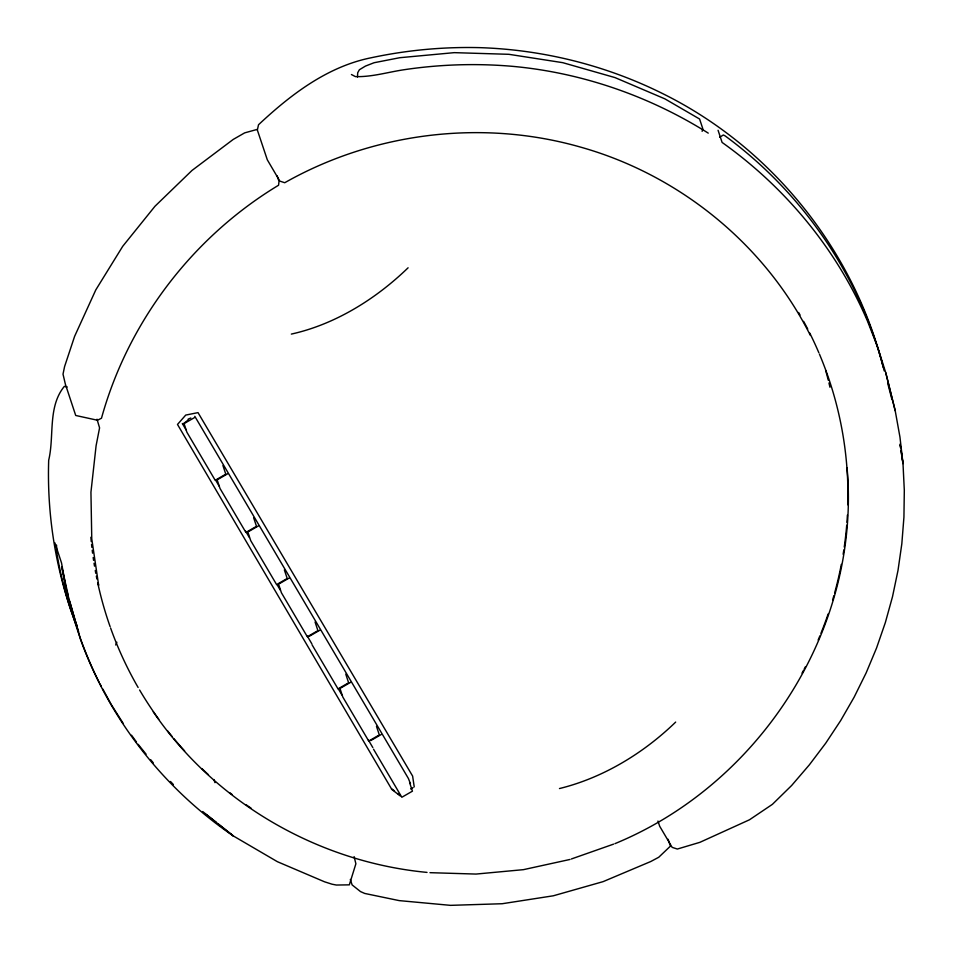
<?xml version="1.0" encoding="UTF-8"?>
<svg xmlns="http://www.w3.org/2000/svg" width="953" height="953" viewBox="0 0 953 953"><rect width="100%" height="100%" fill="white"/><g stroke="black" fill="none" stroke-linecap="round" stroke-linejoin="round"><path stroke-width="1.43" d="M56.537 545.08L56.632 551.835C60.968 578.34 67.949 604.464 77.872 629.433M357.482 77.002L357.709 72.762L359.388 69.748L365.452 66.091L374.076 62.731L399.724 57.716L454.236 52.653L508.866 54.309L562.746 62.672L615.03 77.598L664.896 98.862L699.597 119.03L702.79 128.691L702.123 131.347M408.098 267.793C376.006 298.885 335.23 324.389 291.344 334.086M675.677 722.076C643.549 753.204 603.094 777.839 559.471 788.548M182.595 424.264L188.372 419.916M719.753 137.244L723.339 134.981L725.102 135.874C802.902 192.971 860.678 277.18 884.229 370.92M194.65 417.509L184.048 423.608L186.883 432.209L215.199 480.276L225.79 474.177L222.954 465.588M227.755 473.736L217.153 479.835L220 488.436L245.898 532.429L256.5 526.33L253.653 517.741M258.466 525.889L247.863 531.988L250.699 540.589L276.608 584.582L287.21 578.483L284.363 569.894M289.164 578.042L278.562 584.141L281.409 592.742L307.319 636.735L317.921 630.636L315.074 622.035M309.272 636.294L319.874 630.195M350.585 682.348L339.983 688.447L342.818 697.036L368.728 741.041L379.33 734.942L376.483 726.341M370.693 740.6L381.283 734.501M410.648 788.977L413.03 787.607M614.959 843.643C761.614 783.211 861.19 626.871 847.05 467.852M188.122 419.153L190.803 418.022M571.347 858.987L613.589 844.132M256.953 129.477L244.659 132.872L233.247 139.412L191.994 170.456L154.958 206.277L122.723 246.303L95.8 289.891L74.608 336.361L64.59 366.56L63.017 374.16L65.352 384.107L75.716 415.472L97.492 420.249L101.483 418.224C128.19 321.637 192.661 237.083 278.574 185.227L279.003 181.404L277.18 175.9M569.977 859.463L523.423 869.66L476.012 874.068L429.982 872.674M427.027 872.4C318.016 862.048 215.033 802.486 153.266 711.808M67.246 386.989L64.351 386.346C47.519 406.931 54.488 436.081 48.686 460.239C47.031 510.903 54.428 561.424 70.617 609.455L76.55 625.025M708.246 133.122C649.446 96.158 582.116 72.714 512.833 66.365C476.476 63.196 439.809 64.351 403.727 69.783C387.68 72.19 371.789 77.11 355.433 76.609L351.431 74.525M394.494 790.93L391.218 788.417L177.496 424.442L185.728 415.079L198.021 412.625L412.625 776.099L414.221 786.916M397.758 793.456L399.938 795.136M391.469 789.179L400.189 795.898M202.691 811.539L216.307 822.391M218.571 824.202L233.33 835.948L277.406 861.703L324.508 881.787L332.013 884.193L336.361 885.039L349.334 884.849L355.886 863.775L354.099 856.604M206.17 814.458L233.33 835.948C163.392 788.274 109.118 718.812 80.421 639.129L66.222 588.99L61.54 562.961L54.893 542.841M170.492 781.484L173.386 784.557M146.083 754.18L138.137 744.317M150.586 759.601L153.278 762.853M131.526 735.216L136.482 742.042M123.318 723.601L111.37 704.732L102.817 689.079M194.817 416.342L408.42 778.518L410.481 783.819M312.119 644.895L338.017 688.888L348.619 682.789L345.784 674.188M373.528 749.189L401.832 797.268L412.435 791.169L409.599 782.568M182.345 423.513L186.109 429.91M215.473 479.871L219.238 486.28M245.588 531.107L249.352 537.516M277.216 584.904L280.218 590.026M307.331 636.139L311.845 643.823M338.196 688.65L341.96 695.059M368.311 739.885L372.826 747.581M810.36 335.385C764.616 244.171 679.036 174.875 580.996 147.238C482.659 118.946 373.695 132.3 284.733 182.726L279.825 181.106L267.316 159.818L257.346 130.037L258.525 124.748C290.462 94.812 327.284 66.579 371.122 57.776C406.836 50.14 443.395 46.721 479.907 47.65C543.401 49.711 606.358 65.459 663.193 93.87C771.561 147.572 853.912 249.996 883.205 367.298M99.97 683.849L101.387 686.458M99.255 682.551C81.029 646.17 68.509 607.061 61.814 566.952L68.008 594.469M75.263 621.523L76.883 625.668M97.015 419.213L99.577 427.873L96.098 445.706L90.94 492.189L91.762 538.85L98.671 585.368L97.849 582.902M718.074 130.287L722.1 142.438C785.641 187.574 837.115 249.769 867.695 321.626L877.665 347.214L885.754 372.718L895.224 410.791L899.954 437.082L903.003 463.646L904.314 490.33L903.932 517.098L901.824 543.806L898.012 570.359L892.52 596.649L885.349 622.571L876.546 648.028L866.134 672.913L854.162 697.131L840.665 720.587L825.715 743.197L809.347 764.854L791.657 785.475L772.395 804.344L749.499 819.771L699.871 842.333L677.345 849.04L672.139 847.36L659.69 826.251L657.963 821.057M668.124 839.259L670.4 846.145L658.737 857.259L650.78 861.512L603.094 881.644L553.3 895.796L502.171 903.73L450.531 905.35L399.188 900.609L364.677 893.437L360.496 891.579L352.122 884.908L350.323 879.452M213.925 779.578L214.949 782.651M76.037 624.084L76.681 626.05M77.991 629.993L78.646 631.97M77.503 628.277L69.676 601.474M887.851 383.785L891.948 399.569M895.224 410.791L885.754 372.718M900.085 444.05L900.573 446.981M901.061 449.911L903.003 463.646L902.098 457.928M900.073 445.051L900.525 447.91M900.966 450.769L901.645 455.069M819.449 354.159A380.128 370.824 -18.3 0 1 847.825 504.816M847.408 515.025A380.128 370.824 -18.3 0 1 846.943 522.327M846.705 525.234A380.128 370.824 -18.3 0 1 844.251 547.034M843.822 549.929A380.128 370.824 -18.3 0 1 843.131 554.265M841.332 564.355A380.128 370.824 -18.3 0 1 834.649 592.897M833.863 595.72A380.128 370.824 -18.3 0 1 832.624 599.949M828.157 613.935A380.128 370.824 -18.3 0 1 820.974 633.221M819.854 635.937A380.128 370.824 -18.3 0 1 818.15 640.011M805.511 666.624A380.128 370.824 -18.3 0 1 804.129 669.22M803.427 670.519A380.128 370.824 -18.3 0 1 802.021 673.116M251.127 808.192A380.128 370.824 -18.3 0 1 246.291 804.88M232.055 794.468A380.128 370.824 -18.3 0 1 229.733 792.67M208.457 774.718A380.128 370.824 -18.3 0 1 202.036 768.726M184.632 750.928A380.128 370.824 -18.3 0 1 174.065 738.849M172.195 736.598A380.128 370.824 -18.3 0 1 167.609 730.903M158.782 719.253A380.128 370.824 -18.3 0 1 139.603 690.008M138.125 687.482A380.128 370.824 -18.3 0 1 110.619 628.075M110.143 626.705A380.128 370.824 -18.3 0 1 97.814 583.307M96.908 579.043A380.128 370.824 -18.3 0 1 96.336 576.184M95.788 573.325A380.128 370.824 -18.3 0 1 95.264 570.466M94.514 566.153A380.128 370.824 -18.3 0 1 94.037 563.271M93.597 560.388A380.128 370.824 -18.3 0 1 93.168 557.505M92.572 553.169A380.128 370.824 -18.3 0 1 92.215 550.274M91.869 547.379A380.128 370.824 -18.3 0 1 91.548 544.473M91.25 541.578A380.128 370.824 -18.3 0 1 90.857 537.23M798.602 312.489A380.128 370.824 -18.3 0 1 800.067 315.014M803.617 321.375A380.128 370.824 -18.3 0 1 807.727 329.095M809.705 332.99A380.128 370.824 -18.3 0 1 818.877 352.813M115.694 644.99A36.75 35.857 -18.3 0 1 116.874 642.227M825.632 370.312A380.187 370.884 -18.4 0 1 828.252 380.164M828.955 382.987A380.187 370.884 -18.4 0 1 829.956 387.24"/></g></svg>
